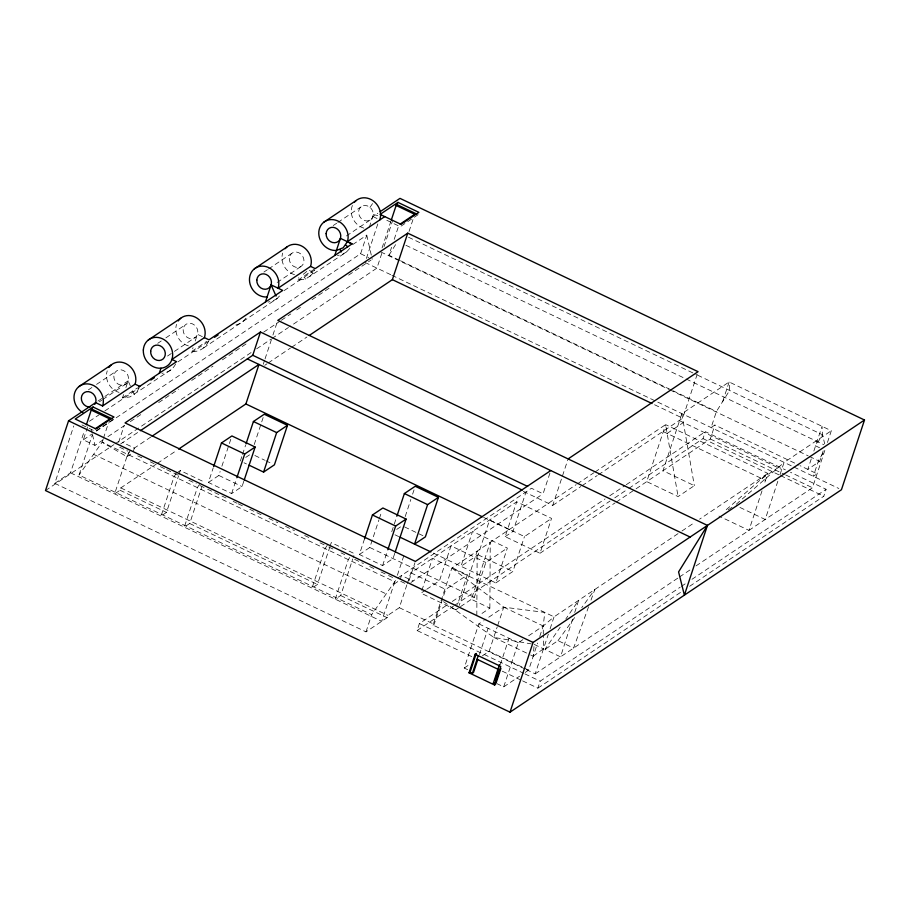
<?xml version="1.0" encoding="UTF-8"?>
<svg xmlns="http://www.w3.org/2000/svg" width="910" height="910" viewBox="0 0 910 910"><rect width="100%" height="100%" fill="white"/><g stroke="black" fill="none" stroke-linecap="round" stroke-linejoin="round"><path stroke-width="0.68" stroke-dasharray="4.55 3.41" d="M476.817 615.501L477.181 551.085L459.209 605.434M489.864 608.142L490.24 542.326L471.391 599.326L489.864 608.142L480.07 614.716M530.689 654.995L533.226 656.212L534.079 645.713M369.358 227.284L373.271 214.635A8.031 7.007 56.1 0 0 363.238 205.74A8.031 7.007 56.1 0 0 360.906 218.138A8.031 7.007 56.1 0 0 372.918 216.546L377.786 213.281M572.583 619.187L560.526 656.849L544.953 649.421L560.185 627.229M574.733 612.464L578.612 600.361L565.792 619.05M406.861 584.891L399.319 607.687L387.887 615.365L387.114 617.685L366.002 631.859L54.771 483.369L73.767 425.96M54.771 483.369L70.48 472.825L84.164 431.442M103.205 439.826L94.947 445.377L83.333 439.837L87.735 426.551M549.913 473.143L543.077 493.8L531.463 488.26L396.908 578.567L371.689 614.659L79.045 475.031L92.342 434.843M102.978 439.598L102.125 442.18L79.045 475.031M103.41 438.313L108.529 422.82M171 369.767L129.948 396.931L122.486 397.897L123.726 394.155M125.91 387.546L128.128 380.835L131.427 388.286M118.653 442.271L124.204 425.482M150.855 437.005L129.811 451.132L127.673 454.374L114.615 493.88L120.029 490.251L120.791 487.919L156.201 464.157M133.247 451.542L134.407 448.05L122.793 442.51M208.618 341.045A21.408 18.689 56.1 0 1 194.444 351.522L191.805 351.374L193.045 347.631M195.229 341.022L197.447 334.311L204.42 337.633M176.267 473.291L174.129 476.533L161.059 516.05L166.473 512.41L178.565 475.85M179.008 474.531L180.316 470.572L203.533 481.663M199.495 484.37L197.356 487.623L184.286 527.129L189.701 523.489L201.792 486.93M243.8 481.276L242.06 486.543L231.629 493.55L208.401 482.459L213.19 467.979M208.401 482.459L218.832 475.464L220.14 471.516M221.881 466.238L231.026 438.586M263.286 364.227L264.605 360.246M265.037 358.915L272.511 336.336M272.943 335.016L277.334 321.73M349.815 248.396L346.471 252.002L305.43 279.154L297.957 280.132L298.776 277.641M240.354 461.017L242.094 455.751M242.526 454.431L245.586 445.217M231.629 493.55L236.418 479.058M254.231 444.535L263.377 416.871M96.312 431.124L360.61 253.731L366.764 235.144L352.602 244.642M366.366 258.486L377.786 223.951M382.075 247.941L390.856 221.38M381.813 253.344L376.933 268.097L289.653 326.679M384.031 246.644L392.449 221.164M399.194 260.112L388.957 255.232L391.573 247.304M394.201 239.375L399.001 224.85M409.034 231.481L413.402 218.275M327.236 545.329L325.098 548.571L312.028 588.076L317.442 584.447L329.534 547.877M329.966 546.557L331.274 542.61L354.502 553.689L353.194 557.637M349.747 557.489L348.314 559.65L335.255 599.155L340.67 595.527L352.762 558.956M394.769 553.303L393.029 558.569L382.598 565.576L359.37 554.497L364.591 538.686M359.37 554.497L369.801 547.49L378.947 519.837M379.379 518.518L381.563 511.932M391.755 531.736L396.976 515.924M382.598 565.576L387.387 551.085M366.002 631.859L371.689 614.659M405.2 516.562L410.865 499.442M412.605 494.175L414.346 488.909M397.363 575.256L403.767 555.885M407.305 583.56L410.854 572.834L516.698 501.785L551.54 518.404L540.005 553.269L505.175 536.65L516.698 501.785M408.977 580.796L414.949 562.721M421.865 590.465L432.512 558.285L467.353 574.915L457.593 604.411M471.755 656.611L417.087 630.528L419.396 623.555L446.526 605.343M524.99 668.964L433.012 625.079L451.861 568.079L576.155 484.666M433.012 625.079L434.161 624.317L445.684 589.452L467.353 574.915M425.607 590.044L420.977 593.149L455.819 609.78L457.15 605.753M433.376 553.121L495.836 582.923L507.359 548.059L472.529 531.429L460.995 566.293L478.091 554.816L489.625 519.963L524.467 536.582L551.54 518.404M460.505 606.629L474.315 597.358L485.849 562.494L507.359 548.059M467.706 669.703L464.225 668.042L478.831 623.873L483.358 620.836M505.175 536.65L512.99 531.406L526.048 491.889M479.433 654.586L488.124 628.309M495.836 582.923L512.933 571.446L524.467 536.582M482.346 655.883L489.136 651.321L497.224 626.865M497.656 625.545L503.742 607.163L451.861 568.079L554.053 616.843L680.737 531.815M523.307 491.377L552.723 505.403L567.658 460.255M500.329 664.562L509.02 638.285M496.735 683.546L503.708 686.879L518.313 642.722L522.841 639.673M525.218 672.433L528.619 670.158L537.571 643.074M539.744 636.511L543.225 626L544.771 612.407L503.742 607.163L484.495 620.074M526.264 669.578L535.205 673.844L548.332 634.168M550.095 628.833L554.053 616.843L543.225 626L527.368 636.636M522.602 680.873L537.856 688.153L540.165 681.181L680.191 587.2M827.452 442.465L831.331 430.748L729.137 381.984L681.852 413.72L663.003 470.72L694.33 485.667L678.087 496.576L646.76 481.629L665.608 424.629L767.801 473.382L764.616 482.994M598.393 474.758L682.693 418.179L697.629 373.02M628.89 488.374L703.02 438.62L705.33 431.647L785.421 469.856M722.677 401.515L729.137 381.984L729.615 390.447L716.432 411.479L711.108 427.586L714.896 425.038L798.9 465.112M616.252 502.092L710.289 438.984L714.896 425.038M762.011 490.888L748.941 530.382L718.957 516.072M777.822 481.299L765.196 519.485L736.452 505.767M779.995 474.724L784.045 462.485L831.331 430.748M811.265 458.913L807.807 469.367L819.717 461.37L823.266 450.632M813.858 451.064L822.037 426.312L822.515 434.775L824.722 443.955M695.979 565.929L812.482 487.737L824.869 450.279L818.625 460.244L813.301 476.339L817.089 473.803L800.163 465.727M689.655 586.279L823.8 496.234L826.109 489.273L790.506 472.279M588.577 606.777L573.584 648.079L558.012 640.651L544.953 649.421M590.988 600.111L594.856 589.452L581.763 607.664M139.184 387.501L137.524 390.89L134.179 394.485L131.984 389.525M309.65 276.72L312.995 273.114L314.655 269.735M70.48 472.825L381.7 621.325L394.769 581.808L102.125 442.18L126.911 456.695L129.231 452.247M388.957 255.232L396.282 243.539M369.972 207.344L373.339 202.452M558.012 640.651L575.211 616.764M203.499 347.961L277.152 298.525L280.485 294.931M726.271 509.68L767.801 473.382L699.562 519.178M736.247 504.254L784.045 462.485M533.226 656.212L543.475 648.83L543.327 635.396M88.429 389.844L91.91 387.501M96.551 384.384L116.287 371.143M157.749 343.32L161.229 340.977M165.87 337.86L185.606 324.62M263.889 272.079L267.369 269.735M268.541 268.962L291.746 253.378M333.208 225.555L336.689 223.212M337.849 222.438L361.065 206.854M97.962 401.082L103.763 397.192M104.923 396.419L128.128 380.835M99.349 401.788L101.67 400.229M102.83 399.456L126.046 383.884M167.508 356.049L173.31 352.147M174.47 351.374L195.366 337.348M277.14 282.464L301.506 266.118M346.46 235.94L370.825 219.583M122.486 397.897L137.444 387.865M191.805 351.374L206.718 341.375M297.957 280.132L314.075 269.314M89.487 421.239L98.928 414.903M104.832 410.945L139.048 387.978M177.985 361.85L208.663 341.261M284.17 290.574L316.032 269.189M113.215 419.328L95.345 431.317L79.363 423.696M418.111 214.692L400.241 226.681L385.487 219.64M83.333 439.837L91.603 434.286M107.926 436.663L124.454 425.573M130.346 421.614L143.325 412.901M158.67 402.607L178.724 389.15M191.703 380.437L212.94 366.184M222.381 359.848L247.156 343.218M263.673 332.127L280.2 321.048M281.372 320.252L290.813 313.916M296.717 309.957L301.438 306.784M312.05 299.663L330.933 286.991M348.632 275.116L371.052 260.067M45.5 490.547L113.909 444.626M115.092 443.841L251.911 352.011M256.62 348.849L270.782 339.339M271.954 338.554L288.47 327.475M120.621 443.966L139.241 431.465M126.911 456.695L131.87 453.362M264.742 365.32L267.085 363.738M268.257 362.953L290.506 348.029M291.678 347.245L306.897 337.018M157.373 463.372L176.267 450.7M177.279 472.608L180.316 470.572M245.768 457.389L251.183 453.749M396.737 529.415L401.071 526.503M393.996 584.14L399.956 580.136L401.492 575.495L413.106 581.035M410.945 582.48L543.077 493.8M577.338 483.87L593.809 472.813M594.992 472.017L665.608 424.629L678.087 496.576M426.756 589.27L439.473 580.739L451.007 545.875L485.849 562.494M552.723 505.403L580.83 486.543M582.002 485.758L597.222 475.543M667.132 433.433L683.376 422.524M452.304 601.464L605.048 498.953M609.768 495.779L625.102 485.485M626.285 484.7L705.33 431.647M417.087 630.528L453.567 606.049M454.738 605.252L610.064 501.012M614.773 497.85L627.718 489.159M455.819 609.78L458.333 608.085M540.005 553.269L615.08 502.877M464.225 668.042L469.89 664.243M681.92 531.03L694.853 522.34M761.818 478.603L778.073 467.706M728.239 509.839L732.88 506.722M503.708 686.879L519.564 676.232M535.205 673.844L678.325 577.782M679.508 576.986L690.098 569.876M681.374 586.404L686.072 583.253M691.964 579.306L826.109 489.273M537.856 688.153L681.419 591.807M346.471 252.002L342.251 254.436L337.428 255.562M277.152 298.525L272.92 300.971L268.097 302.086M443.568 601.692L493.743 637.375L531.394 643.916M373.271 214.635L380.596 216.034M372.918 216.546L379.879 219.867M408.533 237.248L696.355 374.579M697.64 375.193L822.515 434.775L815.587 445.843L822.549 449.165M405.94 245.302L823.755 444.66M400.468 260.726L671.66 390.117M672.945 390.731L716.432 411.479M380.755 251.922L668.702 389.309M669.987 389.924L808.205 455.876M809.479 456.479L819.717 461.37M360.61 253.731L368.743 257.61M365.046 262.467L391.05 274.831M391.971 275.309L792.678 466.466M793.964 467.08L838.872 488.511M654.563 404.745L682.693 418.179M679.542 420.693L781.736 469.458M710.289 438.984L784.374 474.337M785.66 474.94L812.482 487.737M703.02 438.62L779.301 475.009M780.575 475.611L823.8 496.234M663.299 431.602L765.492 480.355M483.597 517.38L512.99 531.406M478.091 554.816L512.933 571.446M254.857 455.5L264.628 460.164M265.856 460.744L271.965 463.668M404.597 526.947L422.934 535.694M244.017 462.769L246.462 463.941M394.986 534.796L398.648 536.547M503.742 607.163L543.225 626L543.315 634.054M218.832 475.464L242.06 486.543M369.801 547.49L474.315 597.358M410.854 572.834L445.684 589.452M534.193 644.394L543.475 648.83M119.699 447.254L127.821 451.132M137.774 455.876L144.053 458.879M150.332 461.87L154.097 463.668M160.376 466.659L165.393 469.06M166.644 469.651L177.882 475.02M188.882 480.264L196.219 483.767M199.938 485.542L206.331 488.59M207.605 489.193L228.046 498.953M233.153 501.387L236.987 503.219M238.261 503.822L244.654 506.87M249.761 509.316L261.25 514.798M268.916 518.45L277.857 522.715M285.524 526.378L294.465 530.644M304.691 535.524L311.072 538.561M320.013 542.838L325.12 545.272M328.851 547.047L334.96 549.958M341.068 552.882L344.742 554.634M354.65 559.354L363.443 563.552M369.71 566.543L375.989 569.546M381.017 571.935L387.296 574.927M388.547 575.529L394.826 578.521M400.718 581.342L406.531 584.118M478.831 623.873L518.313 642.722M493.743 637.375L529.415 654.392M93.502 454.261L386.147 593.889M399.319 607.687L434.161 624.317M489.136 651.321L528.619 670.158M419.396 623.555L523.637 673.298M524.911 673.901L540.165 681.181M120.791 487.919L387.887 615.365M502.263 671.17L521.328 680.27M120.029 490.251L166.473 512.41M189.701 523.489L317.442 584.447M340.67 595.527L387.114 617.685M312.995 273.114L308.888 269.781L303.223 274.308L305.43 279.154M366.764 235.144L372.224 259.27M91.307 429.281L92.217 433.308M92.524 434.65L94.947 445.377M681.852 413.72L694.33 485.667M119.039 392.403A16.05 14.014 56.1 0 1 107.232 370.859M363.829 228.114A16.05 14.014 56.1 0 1 353.023 204.249M294.51 274.638A16.05 14.014 56.1 0 1 282.692 253.094M188.359 345.88A16.05 14.014 56.1 0 1 176.551 324.335M245.825 318.193A21.408 18.689 56.1 0 1 235.906 324.961M175.607 364.011A21.408 18.689 56.1 0 1 161.957 373.327M183.149 329.579A8.031 7.007 56.1 0 0 193.773 338.27A8.031 7.007 56.1 0 0 194.512 325.109A8.031 7.007 56.1 0 0 183.149 329.579M113.841 376.103A8.031 7.007 56.1 0 0 124.454 384.793A8.031 7.007 56.1 0 0 125.193 371.633A8.031 7.007 56.1 0 0 113.841 376.103M289.3 258.338A8.031 7.007 56.1 0 0 299.925 267.028A8.031 7.007 56.1 0 0 300.653 253.867A8.031 7.007 56.1 0 0 289.3 258.338"/><path stroke-width="1.36" d="M379.879 219.867L380.596 216.034A16.05 14.014 56.1 0 0 371.155 199.586A16.05 14.014 56.1 0 0 354.422 202.202M139.742 386.375L135.101 384.156L102.603 405.974L95.641 402.641L68.557 420.818L45.5 490.547L510.01 712.177L841.443 489.728L864.5 420.01L399.99 198.369L380.118 211.712M86.382 424.765L91.239 410.08L93.082 407.02L113.989 416.996L96.119 428.997L75.212 419.021L93.082 407.02M159.307 373.191L160.956 368.197M265.458 301.949L271.1 284.875L282.714 290.426L209.004 339.828L204.42 337.633A16.05 14.014 56.1 0 0 196.867 318.034A16.05 14.014 56.1 0 0 178.212 320.957M213.634 466.659L221.471 442.954L231.902 435.947L255.13 447.037L244.233 479.957M140.413 430.68L252.764 355.275L260.453 332.036L690.121 537.048M178.622 449.108L245.893 403.96L258.963 364.455L152.027 436.22M246.018 443.898L253.424 421.512L264.253 414.243L287.48 425.323L274.411 464.828L263.582 472.097L248.908 465.101M236.85 477.739L244.699 454.033L255.13 447.037M334.789 255.414L340.42 238.352L352.045 243.891L315.213 268.609L310.56 266.391A16.05 14.014 56.1 0 0 303.587 247.167A16.05 14.014 56.1 0 0 285.103 248.737M263.582 472.097L276.651 432.591L287.48 425.323M391.3 220.049L396.134 205.444L397.977 202.384L418.884 212.36L401.014 224.361L380.107 214.385L397.977 202.384M309.241 335.449L392.381 279.654L407.748 233.165L698.072 371.689L568.102 458.924M364.591 538.686L372.44 514.98L382.871 507.985L406.087 519.064L395.202 551.995M396.976 515.924L404.381 493.538L415.222 486.27L438.438 497.349L425.379 536.866L414.55 544.135L427.609 504.618L438.438 497.349M387.819 549.776L395.657 526.071L406.087 519.064M469.025 672.82L475.179 654.222L476.26 653.494L470.106 672.092L469.025 672.82L494.574 685.003L495.654 684.274L493.334 683.171L499.488 664.573M470.106 672.092L472.426 673.195L478.194 655.769M477.704 659.795L473.518 672.467L472.426 673.195M495.256 679.907L498.191 671.034M494.574 685.003L500.727 666.416L475.179 654.222M496.098 682.955L500.932 668.338M510.01 712.177L533.067 642.449L864.5 420.01M707.445 525.411L684.388 595.14L678.587 571.912L707.445 525.411L277.777 320.4L407.748 233.165M352.045 243.891L347.392 241.685A16.05 14.014 56.1 0 0 335.574 220.14A16.05 14.014 56.1 0 0 318.784 233.551A16.05 14.014 56.1 0 0 336.427 250.432L343.218 247.759L347.392 241.685L384.759 216.603M78.908 386.591L111.395 364.785M148.228 340.067L180.715 318.261M254.368 268.825L286.866 247.019M323.687 222.302L356.185 200.496M204.42 337.633L171.922 359.45L176.574 361.657L138.593 387.091M310.56 266.391L278.073 288.208A16.05 14.014 56.1 0 0 266.255 266.664A16.05 14.014 56.1 0 0 249.465 280.075A16.05 14.014 56.1 0 0 267.108 296.956M150.844 380.061L154.381 377.684M214.555 337.291L218.093 334.925M95.231 428.724L109.814 418.941L91.239 410.08M400.127 224.099L414.71 214.305L396.134 205.444M260.453 332.036L125.057 422.9L415.381 561.424L550.766 470.561M493.334 683.171L494.414 682.443M397.215 204.716L416.882 214.1M392.381 279.654L652.004 403.528M252.764 355.275L527.629 486.429M247.349 358.915L522.215 490.058M245.893 403.96L482.311 516.766M253.424 421.512L276.651 432.591M404.381 493.538L427.609 504.618M221.471 442.954L244.699 454.033M372.44 514.98L395.657 526.071M399.877 537.127L430.862 551.915M92.319 409.352L111.987 418.736M68.557 420.818L533.067 642.449M477.045 659.249L497.941 669.225M345.72 245.063L347.768 246.735M340.044 249.59L341.148 252.013M271.1 284.875L276.048 296.046M90.158 407.02A8.031 7.007 56.1 0 1 81.343 397.909A8.031 7.007 56.1 0 1 90.977 392.346A8.031 7.007 56.1 0 1 94.799 404.336M82.867 412.639A16.05 14.014 56.1 0 1 75.029 391.869A16.05 14.014 56.1 0 1 93.684 385.578A16.05 14.014 56.1 0 1 102.603 405.974M108.893 367.481A16.05 14.014 56.1 0 1 127.559 364.557A16.05 14.014 56.1 0 1 135.101 384.156M326.121 233.62A8.031 7.007 56.1 0 0 336.745 242.31A8.031 7.007 56.1 0 0 337.485 229.161A8.031 7.007 56.1 0 0 326.121 233.62M256.802 280.144A8.031 7.007 56.1 0 0 267.426 288.834A8.031 7.007 56.1 0 0 268.166 275.685A8.031 7.007 56.1 0 0 256.802 280.144M150.662 351.385A8.031 7.007 56.1 0 0 161.286 360.076A8.031 7.007 56.1 0 0 162.014 346.926A8.031 7.007 56.1 0 0 150.662 351.385M143.336 349.986A16.05 14.014 56.1 0 0 164.585 367.356A16.05 14.014 56.1 0 0 166.052 341.045A16.05 14.014 56.1 0 0 143.336 349.986"/></g></svg>
